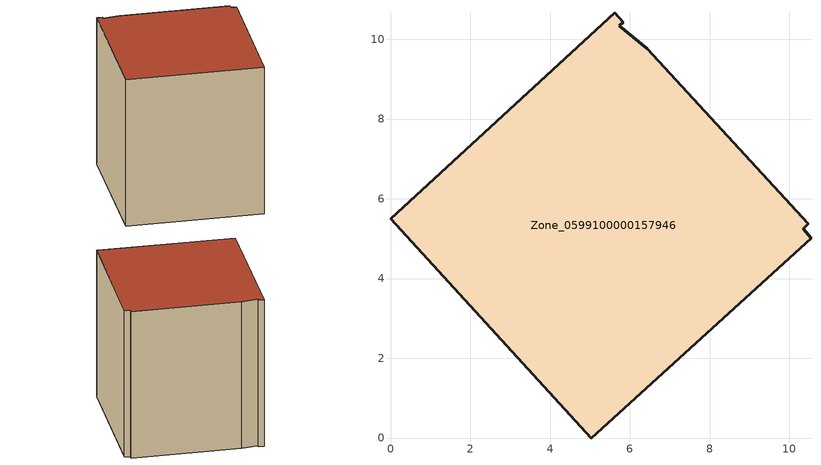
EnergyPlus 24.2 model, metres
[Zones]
Zone_0599100000157946
 floor ground (C_G): 0,5.5 5.62,10.66 5.84,10.43 5.74,10.34 6.44,9.77 10.47,5.37 10.35,5.25 10.54,5.01 5.04,0 z0
 wall outside (C_F): 5.62,10.66 0,5.5 5.04,0 10.54,5.01 10.35,5.25 10.47,5.37 6.44,9.77 5.74,10.34 5.84,10.43 5.62,10.66 z0:8.56
 roof outside (C_R): 6.44,9.77 5.74,10.34 5.84,10.43 5.62,10.66 0,5.5 5.04,0 10.54,5.01 10.35,5.25 10.47,5.37 z8.56
[BUILDING]
Pand.0599100000157946: North Axis=0; Terrain=City; Loads Convergence Tolerance Value=0.04; Temperature Convergence Tolerance Value=0.4; Solar Distribution=FullExterior; Maximum Number of Warmup Days=25; Minimum Number of Warmup Days=1
[Site:Location]
Rotterdam.The.Hague.AP_ZH_NLD Design_Conditions: Latitude=51.96; Longitude=4.45; Time Zone=1; Elevation=-4.5
[SITE:GROUNDTEMPERATURE:BUILDINGSURFACE]
18, 18, 18, 18, 18, 18, 18, 18, 18, 18, 18, 18
[MATERIAL] Thermal Absorptance=0.9; Solar Absorptance=0.7; Visible Absorptance=0.7
Name | Roughness | Thickness | Conductivity | Density | Specific Heat
G.TC.1992-2005 | MediumSmooth | 0.15 | 0.06 | 540 | 1210
F.TC.1992-2005 | Rough | 0.3 | 0.12 | 1920 | 840
R.TC.1992-2005 | MediumRough | 0.2 | 0.08 | 1500 | 1000
[CONSTRUCTION]
C_G: G.TC.1992-2005
C_F: F.TC.1992-2005
C_R: R.TC.1992-2005
[ZONE]
Zone_0599100000157946: Type=1; Multiplier=1; Ceiling Height=Autocalculate; Volume=Autocalculate; Floor Area=autocalculate; Part of Total Floor Area=Yes
[ZONEINFILTRATION:DESIGNFLOWRATE]
Infil_Zone_0599100000157946: Zone or ZoneList or Space or SpaceList=Zone_0599100000157946; Schedule=AlwaysOn; Design Flow Rate Calculation Method=Flow/Area; Flow Rate per Floor Area=0.0015; Constant Term Coefficient=1; Temperature Term Coefficient=0; Velocity Term Coefficient=0; Velocity Squared Term Coefficient=0
[HVACTEMPLATE:ZONE:IDEALLOADSAIRSYSTEM]
Zone_0599100000157946: Maximum Heating Supply Air Temperature=50; Minimum Cooling Supply Air Temperature=13; Maximum Heating Supply Air Humidity Ratio=0.0156; Minimum Cooling Supply Air Humidity Ratio=0.0077; Heating Limit=NoLimit; Cooling Limit=NoLimit; Dehumidification Control Type=ConstantSensibleHeatRatio; Cooling Sensible Heat Ratio=0.7; Dehumidification Setpoint=60; Humidification Control Type=None; Humidification Setpoint=30; Outdoor Air Method=None; Outdoor Air Flow Rate per Person=0.00944; Outdoor Air Flow Rate per Zone Floor Area=0; Outdoor Air Flow Rate per Zone=0; Demand Controlled Ventilation Type=None; Outdoor Air Economizer Type=NoEconomizer; Heat Recovery Type=None; Sensible Heat Recovery Effectiveness=0.7; Latent Heat Recovery Effectiveness=0.65
[ZONECONTROL:THERMOSTAT]
ThermostatControl_Zone_0599100000157946: Zone or ZoneList=Zone_0599100000157946; Control Type Schedule=DualSetpointControlType; Control 1=Thermostat_Zone_0599100000157946; Temperature Difference Between Cutout And Setpoint=0
[THERMOSTATSETPOINT:DUALSETPOINT]
Thermostat_Zone_0599100000157946: Heating Setpoint Temperature Schedule=HeatingSetpoint_Zone_0599100000157946; Cooling Setpoint Temperature Schedule=CoolingSetpoint_Zone_0599100000157946
[SCHEDULE:COMPACT]
HeatingSetpoint_Zone_0599100000157946: Through: 12/31, For: AllDays, Until: 24:00, 21
CoolingSetpoint_Zone_0599100000157946: Through: 12/31, For: AllDays, Until: 24:00, 24
DualSetpointControlType: Through: 12/31, For: AllDays, Until: 24:00, 4
AlwaysOn: Through: 12/31, For: AllDays, Until: 24:00, 1
